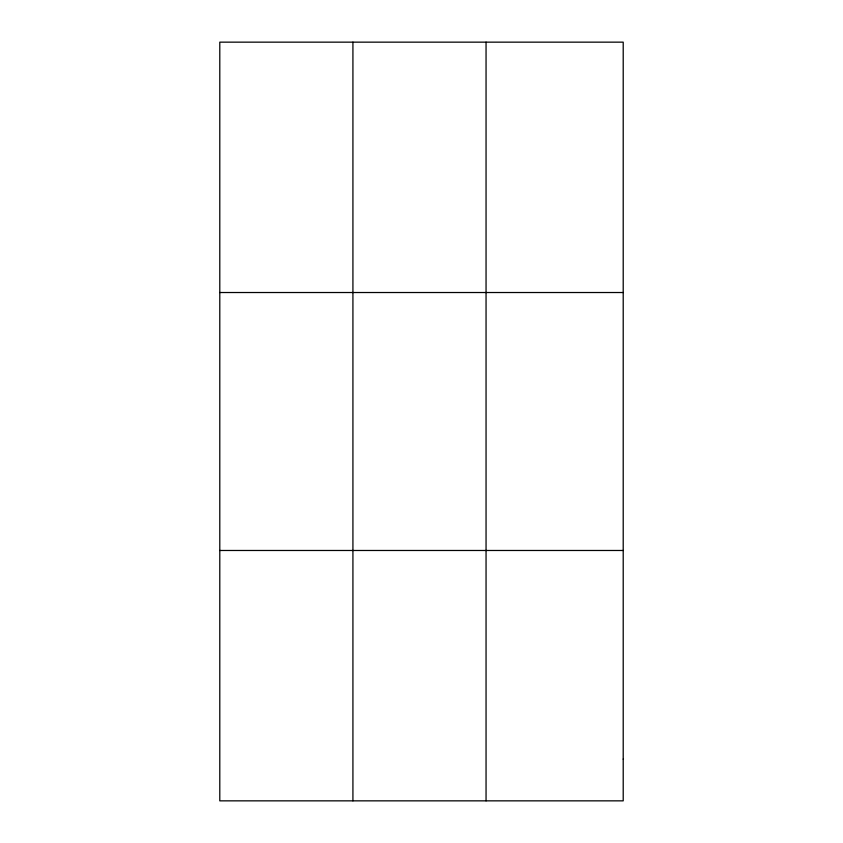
<?xml version="1.0" encoding="UTF-8"?>
<svg xmlns="http://www.w3.org/2000/svg" width="843" height="843" viewBox="0 0 843 843"><rect width="100%" height="100%" fill="white"/><g stroke="black" fill="none" stroke-linecap="round" stroke-linejoin="round"><path stroke-width="1.26" d="M352.922 800.85L352.922 42.15M486.053 800.85L486.053 42.15M219.791 292.521L623.209 292.521M219.791 550.479L623.209 550.479M623.209 759.121L623.209 800.85L219.791 800.85L219.791 42.15L623.209 42.15L623.209 759.121"/></g></svg>
